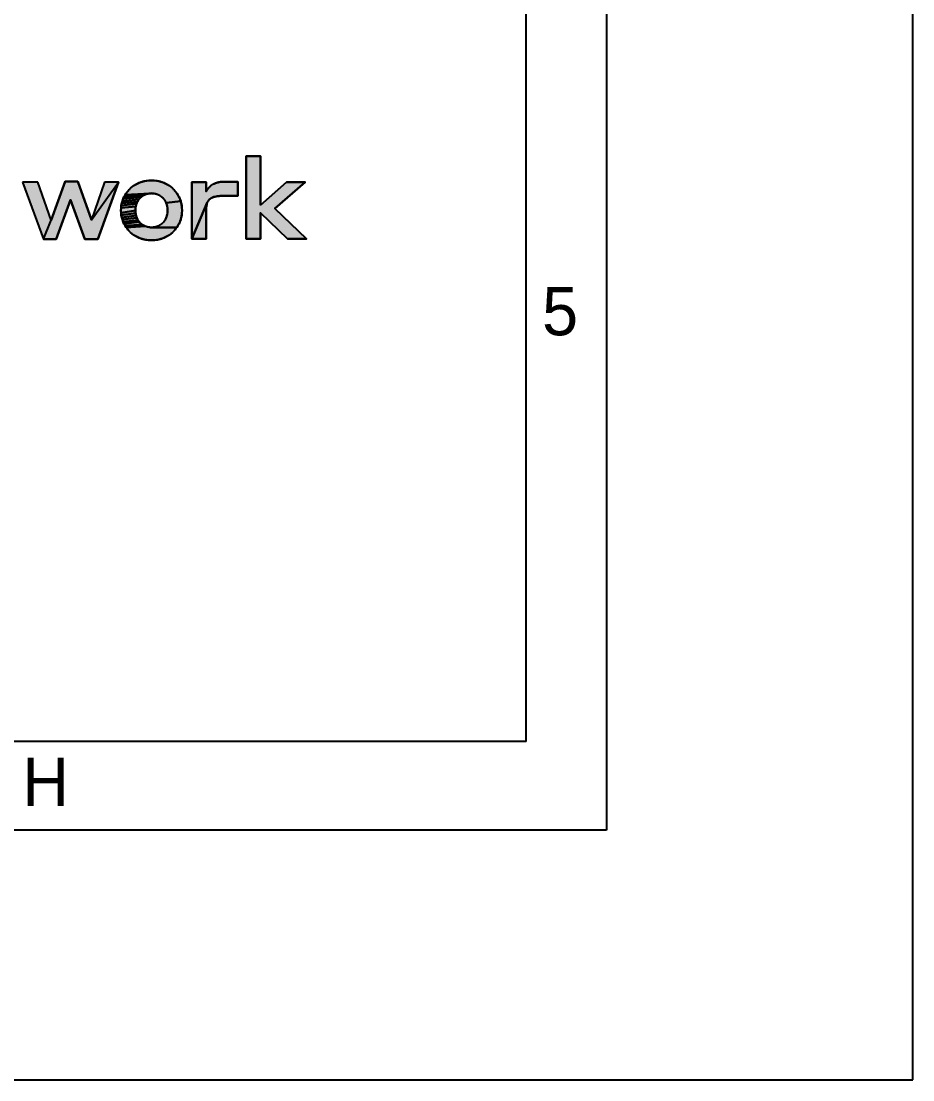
# Model space of a CAD drawing. Header units: millimetres. Extents: x 0 to 420, y 0 to 297.
# Drawn here: x 364.7 to 420, y 0 to 65.7 of the extents above; entities that cross this region are included whole.
import ezdxf

# ---------------------------------------------------------------- set-up
doc = ezdxf.new("R2010")
doc.units = ezdxf.units.MM
doc.header["$LTSCALE"] = 23.1
doc.layers.get('0').update_dxf_attribs({"linetype": 'CONTINUOUS'})
doc.styles.add('TEXTSTYLE_2', font='txt')

msp = doc.modelspace()

# ---------------------------------------------------------------- hatches: boundary and pattern name
at = {"linetype": 'CONTINUOUS'}
for points in [[(379.519, 54.279), (381.132, 55.711), (382.293, 55.711), (380.423, 54.07), (382.39, 52.193), (381.201, 52.193), (379.519, 53.792), (379.519, 52.193), (378.643, 52.193), (378.643, 57.31), (379.519, 57.31)], [(368.189, 55.739), (369.051, 53.368), (370.719, 55.711), (369.433, 52.165), (368.633, 52.165), (367.737, 54.613), (366.847, 52.165), (366.068, 52.165), (366.534, 53.347), (367.403, 55.739)], [(372.768, 55.801), (372.919, 55.796), (373.067, 55.781), (373.21, 55.755), (373.349, 55.72), (373.483, 55.676), (373.611, 55.622), (373.734, 55.56), (373.851, 55.489), (373.962, 55.411), (374.066, 55.324), (374.163, 55.23), (374.252, 55.129), (374.334, 55.022), (374.407, 54.907), (374.472, 54.787), (374.527, 54.661), (374.574, 54.529), (373.669, 54.423), (373.636, 54.492), (373.599, 54.557), (373.557, 54.619), (373.511, 54.677), (373.461, 54.731), (373.408, 54.781), (373.35, 54.827), (373.289, 54.868), (373.224, 54.904), (373.155, 54.935), (373.084, 54.961), (373.009, 54.982), (372.932, 54.997), (372.851, 55.006), (372.768, 55.009), (372.684, 55.006), (371.121, 54.907), (371.194, 55.022), (371.276, 55.129), (371.365, 55.23), (371.462, 55.324), (371.566, 55.411), (371.677, 55.489), (371.794, 55.56), (371.918, 55.622), (372.047, 55.676), (372.182, 55.72), (372.322, 55.755), (372.466, 55.781), (372.615, 55.796)], [(377.209, 55.73), (377.3, 55.732), (378.121, 55.732), (378.121, 54.849), (377.182, 54.849), (377.09, 54.848), (377.004, 54.844), (376.922, 54.837), (376.845, 54.828), (376.773, 54.816), (376.705, 54.801), (376.642, 54.784), (376.583, 54.764), (376.529, 54.741), (376.478, 54.715), (376.432, 54.686), (376.389, 54.654), (376.348, 54.617), (376.31, 54.575), (376.278, 54.531), (376.249, 54.482), (376.225, 54.43), (375.277, 52.193), (375.277, 55.711), (376.16, 55.711), (376.16, 55.12), (376.181, 55.163), (376.207, 55.21), (376.238, 55.261), (376.277, 55.314), (376.323, 55.368), (376.376, 55.423), (376.422, 55.463), (376.472, 55.502), (376.527, 55.539), (376.588, 55.575), (376.655, 55.608), (376.728, 55.638), (376.806, 55.665), (376.891, 55.688), (376.964, 55.703), (377.041, 55.715), (377.123, 55.724)], [(371.931, 54.554), (371.894, 54.489), (370.918, 54.392), (370.955, 54.529), (371.973, 54.616)], [(372.019, 54.674), (371.973, 54.616), (370.955, 54.529), (371.001, 54.661), (372.123, 54.779), (372.069, 54.729)], [(372.181, 54.825), (372.123, 54.779), (371.001, 54.661), (371.057, 54.787), (372.308, 54.903), (372.243, 54.866)], [(372.377, 54.934), (372.308, 54.903), (371.057, 54.787), (371.121, 54.907), (372.684, 55.006), (372.603, 54.996), (372.524, 54.981), (372.449, 54.96)], [(374.574, 54.529), (374.611, 54.392), (374.637, 54.25), (374.654, 54.103), (374.659, 53.952), (374.654, 53.801), (374.637, 53.655), (374.611, 53.513), (374.574, 53.375), (374.527, 53.244), (374.472, 53.117), (374.407, 52.997), (374.334, 52.882), (372.851, 52.898), (372.932, 52.907), (373.009, 52.922), (373.084, 52.943), (373.155, 52.969), (373.224, 53), (373.289, 53.036), (373.35, 53.077), (373.408, 53.123), (373.461, 53.173), (373.511, 53.227), (373.557, 53.285), (373.599, 53.347), (373.636, 53.412), (373.669, 53.481), (373.697, 53.553), (373.72, 53.628), (373.738, 53.705), (373.752, 53.785), (373.76, 53.868), (373.762, 53.952), (373.76, 54.037), (373.752, 54.119), (373.738, 54.199), (373.72, 54.276), (373.697, 54.351), (373.669, 54.423)], [(371.778, 54.117), (371.77, 54.036), (371.767, 53.952), (370.876, 53.801), (370.87, 53.952), (370.876, 54.103), (371.791, 54.197)], [(371.81, 54.274), (371.791, 54.197), (370.876, 54.103), (370.892, 54.25), (371.833, 54.348)], [(371.77, 53.869), (371.778, 53.787), (370.892, 53.655), (370.876, 53.801), (371.767, 53.952)], [(371.861, 54.42), (371.833, 54.348), (370.892, 54.25), (370.918, 54.392), (371.894, 54.489)], [(376.16, 54.042), (376.16, 52.193), (375.277, 52.193), (376.225, 54.43), (376.204, 54.375), (376.188, 54.316), (376.176, 54.253), (376.167, 54.187), (376.162, 54.116)], [(371.791, 53.708), (371.81, 53.63), (370.918, 53.513), (370.892, 53.655), (371.778, 53.787)], [(371.833, 53.556), (371.861, 53.484), (370.955, 53.375), (370.918, 53.513), (371.81, 53.63)], [(371.894, 53.415), (371.931, 53.35), (371.001, 53.244), (370.955, 53.375), (371.861, 53.484)], [(371.973, 53.288), (372.019, 53.23), (371.057, 53.117), (371.001, 53.244), (371.931, 53.35)], [(372.123, 53.125), (372.181, 53.079), (371.121, 52.997), (371.057, 53.117), (372.019, 53.23), (372.069, 53.175)], [(372.308, 53.001), (372.377, 52.97), (371.194, 52.882), (371.121, 52.997), (372.181, 53.079), (372.243, 53.038)], [(372.768, 52.895), (372.851, 52.898), (374.334, 52.882), (374.252, 52.775), (374.163, 52.674), (374.066, 52.58), (373.962, 52.493), (373.851, 52.415), (373.734, 52.344), (373.611, 52.282), (373.483, 52.229), (373.349, 52.184), (373.21, 52.149), (373.067, 52.123), (372.919, 52.108), (372.768, 52.103), (372.615, 52.108), (372.466, 52.123), (372.322, 52.149), (372.182, 52.184), (372.047, 52.229), (371.918, 52.282), (371.794, 52.344), (371.677, 52.415), (371.566, 52.493), (371.462, 52.58), (371.365, 52.674), (371.276, 52.775), (371.194, 52.882), (372.377, 52.97), (372.449, 52.944), (372.524, 52.923), (372.603, 52.908), (372.684, 52.898)]]:
    msp.add_hatch(color=7, dxfattribs=at).paths.add_polyline_path(points)

# ---------------------------------------------------------------- linework, layer by layer
at = {"color": 7, "linetype": 'CONTINUOUS'}
for p, q in [((420, 0), (420, 297)), ((401, 281.5), (401, 15.5)), ((396, 21), (396, 276)), ((379.519, 57.31), (378.643, 57.31)), ((378.643, 57.31), (378.643, 52.193)), ((379.519, 54.279), (379.519, 57.31)), ((365.72, 55.711), (364.754, 55.711)), ((364.754, 55.711), (366.068, 52.165)), ((366.534, 53.347), (365.72, 55.711)), ((367.403, 55.739), (366.534, 53.347)), ((368.189, 55.739), (367.403, 55.739)), ((369.051, 53.368), (368.189, 55.739)), ((369.857, 55.711), (369.051, 53.368)), ((369.433, 52.165), (370.719, 55.711)), ((370.719, 55.711), (369.857, 55.711)), ((376.16, 55.711), (375.277, 55.711)), ((375.277, 55.711), (375.277, 52.193)), ((376.16, 55.12), (376.16, 55.711)), ((378.121, 55.732), (377.3, 55.732)), ((378.121, 54.849), (378.121, 55.732)), ((381.132, 55.711), (379.519, 54.279)), ((380.423, 54.07), (382.293, 55.711)), ((382.293, 55.711), (381.132, 55.711)), ((366.847, 52.165), (367.737, 54.613)), ((367.737, 54.613), (368.633, 52.165)), ((377.182, 54.849), (378.121, 54.849)), ((376.16, 52.193), (376.16, 54.042)), ((382.39, 52.193), (380.423, 54.07)), ((379.519, 53.792), (381.201, 52.193)), ((379.519, 52.193), (379.519, 53.792)), ((366.068, 52.165), (366.847, 52.165)), ((368.633, 52.165), (369.433, 52.165)), ((375.277, 52.193), (376.16, 52.193)), ((378.643, 52.193), (379.519, 52.193)), ((381.201, 52.193), (382.39, 52.193)), ((396, 21), (23.5, 21)), ((401, 15.5), (19, 15.5)), ((0, 0), (420, 0))]:
    msp.add_line(p, q, dxfattribs=at)
for points in [[(379.519, 54.279), (381.132, 55.711), (382.293, 55.711), (380.423, 54.07), (382.39, 52.193), (381.201, 52.193), (379.519, 53.792), (379.519, 52.193), (378.643, 52.193), (378.643, 57.31), (379.519, 57.31), (379.519, 54.279)], [(368.189, 55.739), (369.051, 53.368), (370.719, 55.711), (369.433, 52.165), (368.633, 52.165), (367.737, 54.613), (366.847, 52.165), (366.068, 52.165), (366.534, 53.347), (367.403, 55.739), (368.189, 55.739)], [(372.768, 55.801), (372.721, 55.801), (372.675, 55.799), (372.628, 55.797), (372.582, 55.794), (372.537, 55.789), (372.492, 55.784), (372.447, 55.778), (372.403, 55.771), (372.359, 55.763), (372.315, 55.754), (372.272, 55.744), (372.23, 55.733), (372.188, 55.722), (372.146, 55.709), (372.105, 55.696), (372.064, 55.682), (372.024, 55.667), (371.984, 55.651), (371.945, 55.634), (371.907, 55.617), (371.869, 55.599), (371.831, 55.58), (371.794, 55.56), (371.758, 55.539), (371.722, 55.518), (371.687, 55.496), (371.652, 55.473), (371.618, 55.449), (371.585, 55.425), (371.552, 55.4), (371.52, 55.374), (371.488, 55.348), (371.457, 55.32), (371.427, 55.292), (371.398, 55.264), (371.369, 55.235), (371.341, 55.205), (371.314, 55.174), (371.287, 55.143), (371.261, 55.111), (371.236, 55.079), (371.211, 55.046), (371.188, 55.012), (371.165, 54.978), (371.143, 54.943), (371.121, 54.907), (371.101, 54.871), (371.081, 54.835), (371.062, 54.798), (371.044, 54.76), (371.027, 54.722), (371.01, 54.683), (370.995, 54.644), (370.98, 54.604), (370.966, 54.564), (370.953, 54.523), (370.941, 54.482), (370.93, 54.44), (370.92, 54.398), (370.911, 54.355), (370.902, 54.312), (370.895, 54.268), (370.888, 54.225), (370.883, 54.18), (370.878, 54.135), (370.875, 54.09), (370.872, 54.044), (370.871, 53.999), (370.87, 53.952)], [(372.768, 55.801), (372.919, 55.796), (373.067, 55.781), (373.21, 55.755), (373.349, 55.72), (373.483, 55.676), (373.611, 55.622), (373.734, 55.56), (373.851, 55.489), (373.962, 55.411), (374.066, 55.324), (374.163, 55.23), (374.252, 55.129), (374.334, 55.022), (374.407, 54.907), (374.472, 54.787), (374.527, 54.661), (374.574, 54.529), (373.669, 54.423), (373.636, 54.492), (373.599, 54.557), (373.557, 54.619), (373.511, 54.677), (373.461, 54.731), (373.408, 54.781), (373.35, 54.827), (373.289, 54.868), (373.224, 54.904), (373.155, 54.935), (373.084, 54.961), (373.009, 54.982), (372.932, 54.997), (372.851, 55.006), (372.768, 55.009), (372.684, 55.006), (371.121, 54.907), (371.194, 55.022), (371.276, 55.129), (371.365, 55.23), (371.462, 55.324), (371.566, 55.411), (371.677, 55.489), (371.794, 55.56), (371.918, 55.622), (372.047, 55.676), (372.182, 55.72), (372.322, 55.755), (372.466, 55.781), (372.615, 55.796), (372.768, 55.801)], [(374.659, 53.952), (374.659, 53.999), (374.657, 54.044), (374.655, 54.09), (374.651, 54.135), (374.647, 54.18), (374.641, 54.225), (374.635, 54.268), (374.627, 54.312), (374.619, 54.355), (374.609, 54.398), (374.599, 54.44), (374.588, 54.482), (374.576, 54.523), (374.563, 54.564), (374.549, 54.604), (374.534, 54.644), (374.518, 54.683), (374.502, 54.722), (374.485, 54.76), (374.466, 54.798), (374.447, 54.835), (374.428, 54.871), (374.407, 54.907), (374.385, 54.943), (374.363, 54.978), (374.34, 55.012), (374.317, 55.046), (374.292, 55.079), (374.267, 55.111), (374.241, 55.143), (374.214, 55.174), (374.187, 55.205), (374.159, 55.235), (374.13, 55.264), (374.1, 55.292), (374.07, 55.32), (374.039, 55.348), (374.008, 55.374), (373.976, 55.4), (373.943, 55.425), (373.91, 55.449), (373.876, 55.473), (373.841, 55.496), (373.806, 55.518), (373.771, 55.539), (373.734, 55.56), (373.697, 55.58), (373.66, 55.599), (373.622, 55.617), (373.584, 55.634), (373.545, 55.651), (373.505, 55.667), (373.465, 55.682), (373.425, 55.696), (373.384, 55.709), (373.343, 55.722), (373.301, 55.733), (373.259, 55.744), (373.216, 55.754), (373.173, 55.763), (373.13, 55.771), (373.086, 55.778), (373.041, 55.784), (372.997, 55.789), (372.952, 55.794), (372.906, 55.797), (372.861, 55.799), (372.815, 55.801), (372.768, 55.801)], [(377.209, 55.73), (377.3, 55.732), (378.121, 55.732), (378.121, 54.849), (377.182, 54.849), (377.09, 54.848), (377.004, 54.844), (376.922, 54.837), (376.845, 54.828), (376.773, 54.816), (376.705, 54.801), (376.642, 54.784), (376.583, 54.764), (376.529, 54.741), (376.478, 54.715), (376.432, 54.686), (376.389, 54.654), (376.348, 54.617), (376.31, 54.575), (376.278, 54.531), (376.249, 54.482), (376.225, 54.43), (375.277, 52.193), (375.277, 55.711), (376.16, 55.711), (376.16, 55.12), (376.181, 55.163), (376.207, 55.21), (376.238, 55.261), (376.277, 55.314), (376.323, 55.368), (376.376, 55.423), (376.422, 55.463), (376.472, 55.502), (376.527, 55.539), (376.588, 55.575), (376.655, 55.608), (376.728, 55.638), (376.806, 55.665), (376.891, 55.688), (376.964, 55.703), (377.041, 55.715), (377.123, 55.724), (377.209, 55.73)], [(377.3, 55.732), (377.271, 55.732), (377.243, 55.731), (377.215, 55.73), (377.187, 55.729), (377.16, 55.727), (377.133, 55.725), (377.107, 55.723), (377.081, 55.72), (377.056, 55.717), (377.031, 55.714), (377.007, 55.71), (376.983, 55.706), (376.959, 55.702), (376.936, 55.698), (376.913, 55.693), (376.891, 55.688), (376.866, 55.681), (376.842, 55.675), (376.818, 55.668), (376.795, 55.661), (376.772, 55.654), (376.749, 55.646), (376.728, 55.638), (376.706, 55.63), (376.685, 55.621), (376.665, 55.612), (376.645, 55.603), (376.626, 55.594), (376.607, 55.584), (376.588, 55.575), (376.567, 55.563), (376.547, 55.551), (376.527, 55.539), (376.508, 55.527), (376.49, 55.514), (376.472, 55.502), (376.455, 55.489), (376.438, 55.476), (376.422, 55.463), (376.406, 55.449), (376.391, 55.436), (376.376, 55.423), (376.361, 55.408), (376.346, 55.393), (376.332, 55.378), (376.318, 55.363), (376.305, 55.349), (376.293, 55.334), (376.281, 55.319), (376.269, 55.304), (376.259, 55.29), (376.248, 55.275), (376.238, 55.261), (376.229, 55.247), (376.22, 55.233), (376.212, 55.219), (376.204, 55.206), (376.196, 55.193), (376.189, 55.18), (376.183, 55.167), (376.176, 55.155), (376.171, 55.143), (376.165, 55.131), (376.16, 55.12)], [(371.931, 54.554), (371.894, 54.489), (370.918, 54.392), (370.955, 54.529), (371.973, 54.616), (371.931, 54.554)], [(372.019, 54.674), (371.973, 54.616), (370.955, 54.529), (371.001, 54.661), (372.123, 54.779), (372.069, 54.729), (372.019, 54.674)], [(372.181, 54.825), (372.123, 54.779), (371.001, 54.661), (371.057, 54.787), (372.308, 54.903), (372.243, 54.866), (372.181, 54.825)], [(372.377, 54.934), (372.308, 54.903), (371.057, 54.787), (371.121, 54.907), (372.684, 55.006), (372.603, 54.996), (372.524, 54.981), (372.449, 54.96), (372.377, 54.934)], [(371.767, 53.952), (371.767, 53.978), (371.768, 54.003), (371.769, 54.028), (371.771, 54.054), (371.773, 54.078), (371.776, 54.103), (371.779, 54.128), (371.783, 54.152), (371.787, 54.176), (371.792, 54.2), (371.797, 54.224), (371.803, 54.247), (371.809, 54.271), (371.815, 54.294), (371.822, 54.316), (371.83, 54.339), (371.837, 54.361), (371.846, 54.383), (371.854, 54.405), (371.864, 54.426), (371.873, 54.447), (371.883, 54.468), (371.894, 54.489), (371.905, 54.509), (371.916, 54.529), (371.928, 54.549), (371.94, 54.568), (371.952, 54.587), (371.965, 54.606), (371.979, 54.624), (371.992, 54.642), (372.006, 54.66), (372.021, 54.677), (372.036, 54.694), (372.051, 54.71), (372.067, 54.726), (372.083, 54.742), (372.099, 54.758), (372.116, 54.773), (372.133, 54.787), (372.15, 54.801), (372.168, 54.815), (372.186, 54.829), (372.205, 54.842), (372.224, 54.854), (372.243, 54.866), (372.262, 54.878), (372.282, 54.889), (372.302, 54.9), (372.323, 54.91), (372.344, 54.92), (372.365, 54.929), (372.386, 54.938), (372.408, 54.946), (372.43, 54.954), (372.452, 54.961), (372.475, 54.968), (372.498, 54.975), (372.521, 54.98), (372.545, 54.986), (372.568, 54.991), (372.592, 54.995), (372.617, 54.998), (372.641, 55.002), (372.666, 55.004), (372.691, 55.006), (372.717, 55.008), (372.742, 55.008), (372.768, 55.009)], [(372.768, 55.009), (372.794, 55.008), (372.819, 55.008), (372.844, 55.006), (372.869, 55.004), (372.894, 55.002), (372.918, 54.999), (372.942, 54.995), (372.966, 54.991), (372.989, 54.986), (373.013, 54.981), (373.036, 54.975), (373.058, 54.969), (373.081, 54.962), (373.103, 54.955), (373.125, 54.947), (373.146, 54.939), (373.168, 54.93), (373.189, 54.921), (373.209, 54.911), (373.23, 54.901), (373.25, 54.89), (373.269, 54.879), (373.289, 54.868), (373.308, 54.856), (373.326, 54.843), (373.345, 54.83), (373.363, 54.817), (373.381, 54.804), (373.398, 54.789), (373.415, 54.775), (373.432, 54.76), (373.448, 54.745), (373.464, 54.729), (373.479, 54.713), (373.494, 54.696), (373.509, 54.68), (373.524, 54.662), (373.538, 54.645), (373.551, 54.627), (373.565, 54.609), (373.578, 54.59), (373.59, 54.571), (373.602, 54.552), (373.614, 54.532), (373.625, 54.512), (373.636, 54.492), (373.646, 54.471), (373.656, 54.45), (373.666, 54.429), (373.675, 54.408), (373.684, 54.386), (373.692, 54.364), (373.7, 54.342), (373.707, 54.319), (373.714, 54.296), (373.721, 54.273), (373.727, 54.25), (373.732, 54.226), (373.738, 54.202), (373.742, 54.178), (373.746, 54.154), (373.75, 54.129), (373.753, 54.105), (373.756, 54.08), (373.758, 54.055), (373.76, 54.029), (373.761, 54.004), (373.762, 53.978), (373.762, 53.952)], [(374.574, 54.529), (374.611, 54.392), (374.637, 54.25), (374.654, 54.103), (374.659, 53.952), (374.654, 53.801), (374.637, 53.655), (374.611, 53.513), (374.574, 53.375), (374.527, 53.244), (374.472, 53.117), (374.407, 52.997), (374.334, 52.882), (372.851, 52.898), (372.932, 52.907), (373.009, 52.922), (373.084, 52.943), (373.155, 52.969), (373.224, 53), (373.289, 53.036), (373.35, 53.077), (373.408, 53.123), (373.461, 53.173), (373.511, 53.227), (373.557, 53.285), (373.599, 53.347), (373.636, 53.412), (373.669, 53.481), (373.697, 53.553), (373.72, 53.628), (373.738, 53.705), (373.752, 53.785), (373.76, 53.868), (373.762, 53.952), (373.76, 54.037), (373.752, 54.119), (373.738, 54.199), (373.72, 54.276), (373.697, 54.351), (373.669, 54.423), (374.574, 54.529)], [(376.16, 54.042), (376.16, 54.066), (376.161, 54.089), (376.161, 54.112), (376.163, 54.135), (376.164, 54.157), (376.166, 54.179), (376.168, 54.2), (376.171, 54.221), (376.174, 54.242), (376.177, 54.262), (376.181, 54.282), (376.185, 54.302), (376.189, 54.321), (376.194, 54.34), (376.199, 54.358), (376.205, 54.377), (376.211, 54.394), (376.217, 54.412), (376.224, 54.429), (376.231, 54.446), (376.239, 54.462), (376.247, 54.478), (376.255, 54.494), (376.264, 54.509), (376.273, 54.524), (376.283, 54.539), (376.293, 54.553), (376.303, 54.567), (376.314, 54.58), (376.326, 54.593), (376.338, 54.606), (376.35, 54.619), (376.363, 54.631), (376.376, 54.643), (376.389, 54.654), (376.402, 54.665), (376.416, 54.675), (376.429, 54.684), (376.444, 54.694), (376.458, 54.703), (376.473, 54.712), (376.488, 54.72), (376.504, 54.729), (376.52, 54.737), (376.537, 54.744), (376.554, 54.752), (376.571, 54.759), (376.589, 54.766), (376.608, 54.772), (376.626, 54.779), (376.645, 54.785), (376.665, 54.791), (376.685, 54.796), (376.705, 54.801), (376.726, 54.806), (376.748, 54.811), (376.769, 54.815), (376.792, 54.819), (376.814, 54.823), (376.838, 54.827), (376.861, 54.83), (376.885, 54.833), (376.91, 54.836), (376.935, 54.838), (376.96, 54.841), (376.986, 54.843), (377.013, 54.844), (377.04, 54.846), (377.067, 54.847), (377.095, 54.848), (377.123, 54.849), (377.152, 54.849), (377.182, 54.849)], [(371.778, 54.117), (371.77, 54.036), (371.767, 53.952), (370.876, 53.801), (370.87, 53.952), (370.876, 54.103), (371.791, 54.197), (371.778, 54.117)], [(370.87, 53.952), (370.871, 53.906), (370.872, 53.86), (370.875, 53.814), (370.878, 53.769), (370.883, 53.724), (370.888, 53.68), (370.895, 53.636), (370.902, 53.592), (370.911, 53.549), (370.92, 53.506), (370.93, 53.464), (370.941, 53.423), (370.953, 53.381), (370.966, 53.341), (370.98, 53.3), (370.995, 53.26), (371.01, 53.221), (371.027, 53.182), (371.044, 53.144), (371.062, 53.107), (371.081, 53.069), (371.101, 53.033), (371.121, 52.997), (371.143, 52.961), (371.165, 52.926), (371.188, 52.892), (371.211, 52.858), (371.236, 52.825), (371.261, 52.793), (371.287, 52.761), (371.314, 52.73), (371.341, 52.699), (371.369, 52.669), (371.398, 52.64), (371.427, 52.612), (371.457, 52.584), (371.488, 52.557), (371.52, 52.53), (371.552, 52.504), (371.585, 52.479), (371.618, 52.455), (371.652, 52.431), (371.687, 52.408), (371.722, 52.386), (371.758, 52.365), (371.794, 52.344), (371.831, 52.324), (371.869, 52.305), (371.907, 52.287), (371.945, 52.27), (371.984, 52.253), (372.024, 52.237), (372.064, 52.222), (372.105, 52.208), (372.146, 52.195), (372.188, 52.182), (372.23, 52.171), (372.272, 52.16), (372.315, 52.15), (372.359, 52.141), (372.403, 52.133), (372.447, 52.126), (372.492, 52.12), (372.537, 52.115), (372.582, 52.11), (372.628, 52.107), (372.675, 52.105), (372.721, 52.103), (372.768, 52.103)], [(371.81, 54.274), (371.791, 54.197), (370.876, 54.103), (370.892, 54.25), (371.833, 54.348), (371.81, 54.274)], [(371.77, 53.869), (371.778, 53.787), (370.892, 53.655), (370.876, 53.801), (371.767, 53.952), (371.77, 53.869)], [(371.861, 54.42), (371.833, 54.348), (370.892, 54.25), (370.918, 54.392), (371.894, 54.489), (371.861, 54.42)], [(372.768, 52.895), (372.742, 52.895), (372.717, 52.896), (372.691, 52.898), (372.666, 52.9), (372.641, 52.902), (372.617, 52.906), (372.592, 52.909), (372.568, 52.913), (372.545, 52.918), (372.521, 52.924), (372.498, 52.929), (372.475, 52.936), (372.452, 52.943), (372.43, 52.95), (372.408, 52.958), (372.386, 52.966), (372.365, 52.975), (372.344, 52.984), (372.323, 52.994), (372.302, 53.004), (372.282, 53.015), (372.262, 53.026), (372.243, 53.038), (372.224, 53.05), (372.205, 53.063), (372.186, 53.075), (372.168, 53.089), (372.15, 53.103), (372.133, 53.117), (372.116, 53.131), (372.099, 53.146), (372.083, 53.162), (372.067, 53.178), (372.051, 53.194), (372.036, 53.21), (372.021, 53.227), (372.006, 53.245), (371.992, 53.262), (371.979, 53.28), (371.965, 53.299), (371.952, 53.317), (371.94, 53.336), (371.928, 53.356), (371.916, 53.375), (371.905, 53.395), (371.894, 53.415), (371.883, 53.436), (371.873, 53.457), (371.864, 53.478), (371.854, 53.5), (371.846, 53.521), (371.837, 53.543), (371.83, 53.565), (371.822, 53.588), (371.815, 53.611), (371.809, 53.634), (371.803, 53.657), (371.797, 53.68), (371.792, 53.704), (371.787, 53.728), (371.783, 53.752), (371.779, 53.777), (371.776, 53.801), (371.773, 53.826), (371.771, 53.851), (371.769, 53.876), (371.768, 53.901), (371.767, 53.927), (371.767, 53.952)], [(372.768, 52.103), (372.815, 52.103), (372.861, 52.105), (372.906, 52.107), (372.952, 52.11), (372.997, 52.115), (373.041, 52.12), (373.086, 52.126), (373.13, 52.133), (373.173, 52.141), (373.216, 52.15), (373.259, 52.16), (373.301, 52.171), (373.343, 52.182), (373.384, 52.195), (373.425, 52.208), (373.465, 52.222), (373.505, 52.237), (373.545, 52.253), (373.584, 52.27), (373.622, 52.287), (373.66, 52.305), (373.697, 52.324), (373.734, 52.344), (373.771, 52.365), (373.806, 52.386), (373.841, 52.408), (373.876, 52.431), (373.91, 52.455), (373.943, 52.479), (373.976, 52.504), (374.008, 52.53), (374.039, 52.557), (374.07, 52.584), (374.1, 52.612), (374.13, 52.64), (374.159, 52.669), (374.187, 52.699), (374.214, 52.73), (374.241, 52.761), (374.267, 52.793), (374.292, 52.825), (374.317, 52.858), (374.34, 52.892), (374.363, 52.926), (374.385, 52.961), (374.407, 52.997), (374.428, 53.033), (374.447, 53.069), (374.466, 53.107), (374.485, 53.144), (374.502, 53.182), (374.518, 53.221), (374.534, 53.26), (374.549, 53.3), (374.563, 53.341), (374.576, 53.381), (374.588, 53.423), (374.599, 53.464), (374.609, 53.506), (374.619, 53.549), (374.627, 53.592), (374.635, 53.636), (374.641, 53.68), (374.647, 53.724), (374.651, 53.769), (374.655, 53.814), (374.657, 53.86), (374.659, 53.906), (374.659, 53.952)], [(373.762, 53.952), (373.762, 53.926), (373.761, 53.9), (373.76, 53.875), (373.758, 53.85), (373.756, 53.824), (373.753, 53.8), (373.75, 53.775), (373.746, 53.75), (373.742, 53.726), (373.738, 53.702), (373.732, 53.678), (373.727, 53.654), (373.721, 53.631), (373.714, 53.608), (373.707, 53.585), (373.7, 53.563), (373.692, 53.54), (373.684, 53.518), (373.675, 53.496), (373.666, 53.475), (373.656, 53.454), (373.646, 53.433), (373.636, 53.412), (373.625, 53.392), (373.614, 53.372), (373.602, 53.353), (373.59, 53.333), (373.578, 53.314), (373.565, 53.296), (373.551, 53.277), (373.538, 53.259), (373.524, 53.242), (373.509, 53.225), (373.494, 53.208), (373.479, 53.191), (373.464, 53.175), (373.448, 53.159), (373.432, 53.144), (373.415, 53.129), (373.398, 53.115), (373.381, 53.101), (373.363, 53.087), (373.345, 53.074), (373.326, 53.061), (373.308, 53.048), (373.289, 53.036), (373.269, 53.025), (373.25, 53.014), (373.23, 53.003), (373.209, 52.993), (373.189, 52.983), (373.168, 52.974), (373.146, 52.965), (373.125, 52.957), (373.103, 52.949), (373.081, 52.942), (373.058, 52.935), (373.036, 52.929), (373.013, 52.923), (372.989, 52.918), (372.966, 52.913), (372.942, 52.909), (372.918, 52.905), (372.894, 52.902), (372.869, 52.9), (372.844, 52.898), (372.819, 52.896), (372.794, 52.895), (372.768, 52.895)], [(376.16, 54.042), (376.16, 52.193), (375.277, 52.193), (376.225, 54.43), (376.204, 54.375), (376.188, 54.316), (376.176, 54.253), (376.167, 54.187), (376.162, 54.116), (376.16, 54.042)], [(371.791, 53.708), (371.81, 53.63), (370.918, 53.513), (370.892, 53.655), (371.778, 53.787), (371.791, 53.708)], [(371.833, 53.556), (371.861, 53.484), (370.955, 53.375), (370.918, 53.513), (371.81, 53.63), (371.833, 53.556)], [(371.894, 53.415), (371.931, 53.35), (371.001, 53.244), (370.955, 53.375), (371.861, 53.484), (371.894, 53.415)], [(371.973, 53.288), (372.019, 53.23), (371.057, 53.117), (371.001, 53.244), (371.931, 53.35), (371.973, 53.288)], [(372.123, 53.125), (372.181, 53.079), (371.121, 52.997), (371.057, 53.117), (372.019, 53.23), (372.069, 53.175), (372.123, 53.125)], [(372.308, 53.001), (372.377, 52.97), (371.194, 52.882), (371.121, 52.997), (372.181, 53.079), (372.243, 53.038), (372.308, 53.001)], [(372.768, 52.895), (372.851, 52.898), (374.334, 52.882), (374.252, 52.775), (374.163, 52.674), (374.066, 52.58), (373.962, 52.493), (373.851, 52.415), (373.734, 52.344), (373.611, 52.282), (373.483, 52.229), (373.349, 52.184), (373.21, 52.149), (373.067, 52.123), (372.919, 52.108), (372.768, 52.103), (372.615, 52.108), (372.466, 52.123), (372.322, 52.149), (372.182, 52.184), (372.047, 52.229), (371.918, 52.282), (371.794, 52.344), (371.677, 52.415), (371.566, 52.493), (371.462, 52.58), (371.365, 52.674), (371.276, 52.775), (371.194, 52.882), (372.377, 52.97), (372.449, 52.944), (372.524, 52.923), (372.603, 52.908), (372.684, 52.898), (372.768, 52.895)]]:
    msp.add_lwpolyline(points, dxfattribs=at)
for points in [[(366.534, 53.347), (366.068, 52.165), (365.72, 55.711), (364.754, 55.711)], [(369.051, 53.368), (369.857, 55.711), (370.719, 55.711)]]:
    msp.add_solid(points, dxfattribs=at)

# ---------------------------------------------------------------- texts
at = {"color": 7, "linetype": 'CONTINUOUS', "char_height": 3, "width": 3, "attachment_point": 1, "line_spacing_factor": 0.9, "style": 'TEXTSTYLE_2'}
for s, insert in [('5', (397, 49.2)), ('H', (364.75, 20))]:
    msp.add_mtext(s, dxfattribs=dict(at, insert=insert))

doc.saveas('drawing.dxf')
